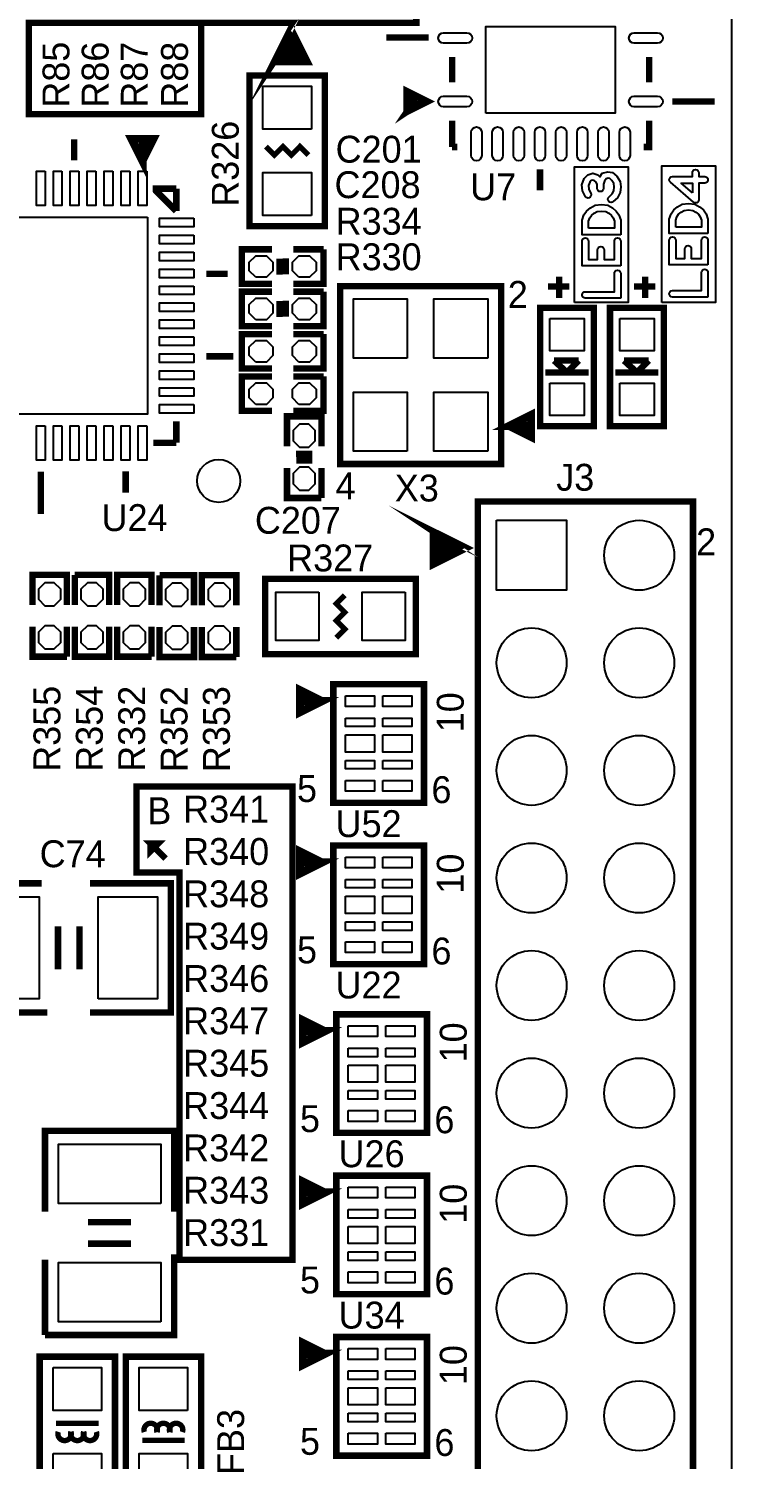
# Model space of a CAD drawing. Extents: x -57 to 527, y -107 to 303.
# Drawn here: x 58.41 to 75, y 28.82 to 62.6 of the extents above; entities that cross this region are included whole.
import ezdxf

# ---------------------------------------------------------------- set-up
doc = ezdxf.new("R2010")
doc.units = 0
doc.header["$MEASUREMENT"] = 0
for name, color, linetype in [('BOARD_GEOMETRY_OUTLINE', 3, 'CONTINUOUS'), ('BOARD_GEOMETRY_SILKSCREEN_TOP', 1, 'CONTINUOUS'), ('PACKAGE_GEOMETRY_SILKSCREEN_TOP', 4, 'CONTINUOUS'), ('PIN_TOP', 5, 'CONTINUOUS'), ('REF_DES_SILKSCREEN_TOP', 6, 'CONTINUOUS')]:
    doc.layers.add(name, color=color, linetype=linetype)

msp = doc.modelspace()

# ---------------------------------------------------------------- linework, layer by layer
at = {"layer": 'BOARD_GEOMETRY_OUTLINE'}
msp.add_lwpolyline([(1.999996, 0, -0.414214), (0, 1.999996), (0, 77.999844, -0.414214), (1.999996, 79.99984), (72.999854, 79.99984, -0.414214), (74.99985, 77.999844), (74.99985, 1.999996, -0.414214), (72.999854, 0)], format="xyb", close=True, dxfattribs=at)
at = {"layer": 'BOARD_GEOMETRY_SILKSCREEN_TOP'}
for points in [[(62.484, 62.738, 0.1524, 0.1524, 0), (62.484, 60.579, 0.1524, 0.1524, 0), (58.42, 60.579, 0.1524, 0.1524, 0), (58.42, 62.738, 0.1524, 0.1524, 0), (67.564, 62.738, 0.1524, 0.1524, 0), (67.564, 65.278, 0.1524, 0.1524, 0), (71.628, 65.278, 0.1524, 0.1524, 0), (71.628, 67.691, 0.1524, 0.1524, 0), (67.564, 67.691, 0.1524, 0.1524, 0), (67.564, 65.278, 0.1524, 0.1524, 0)], [(62.23, 44.704, 0.1524, 0.1524, 0), (64.643, 44.704, 0.1524, 0.1524, 0), (64.643, 33.528, 0.1524, 0.1524, 0), (61.976, 33.528, 0.1524, 0.1524, 0), (61.976, 42.672, 0.1524, 0.1524, 0), (60.96, 42.672, 0.1524, 0.1524, 0), (60.96, 44.704, 0.1524, 0.1524, 0), (62.23, 44.704, 0.1524, 0.1524, 0)], [(61.647578, 43.000422, 0.1524, 0.1524, 0), (61.288422, 43.359578, 0.1524, 0.1524, 0), (61.468, 43.359578, 0.1524, 0.1524, 0), (61.288422, 43.18, 0.1524, 0.1524, 0), (61.288422, 43.359578, 0.1524, 0.1524, 0)]]:
    msp.add_lwpolyline(points, format="xyseb", dxfattribs=at)
for points in [[(71.2978, 56.134), (71.2978, 59.3344), (72.5678, 59.3344), (72.5678, 56.134)], [(73.3552, 56.134), (73.3552, 59.3598), (74.6252, 59.3598), (74.6252, 56.134)], [(74.0791, 58.726578), (73.814686, 58.954162), (74.0791, 58.954162)], [(74.4474, 57.760108), (73.533, 57.760108), (73.533, 58.104024), (73.578974, 58.22696), (73.64095, 58.31967), (73.730612, 58.394346), (73.839578, 58.456576), (73.9902, 58.471562), (74.140822, 58.456576), (74.249788, 58.394346), (74.33945, 58.31967), (74.401426, 58.22696), (74.4474, 58.104024)], [(72.39, 57.734708), (71.4756, 57.734708), (71.4756, 58.078624), (71.521574, 58.20156), (71.58355, 58.29427), (71.673212, 58.368946), (71.782178, 58.431176), (71.9328, 58.446162), (72.083422, 58.431176), (72.192388, 58.368946), (72.28205, 58.29427), (72.344026, 58.20156), (72.39, 58.078624)], [(71.628, 57.887108), (71.628, 58.051192), (71.658226, 58.131456), (71.69785, 58.191146), (71.760588, 58.24347), (71.829422, 58.28284), (71.9328, 58.293254), (72.036178, 58.28284), (72.105012, 58.24347), (72.16775, 58.191146), (72.207374, 58.131456), (72.2376, 58.051192), (72.2376, 57.887108)], [(73.6854, 57.912508), (73.6854, 58.076592), (73.715626, 58.156856), (73.75525, 58.216546), (73.817988, 58.26887), (73.886822, 58.30824), (73.9902, 58.318654), (74.093578, 58.30824), (74.162412, 58.26887), (74.22515, 58.216546), (74.264774, 58.156856), (74.295, 58.076592), (74.295, 57.912508)]]:
    msp.add_lwpolyline(points, close=True, dxfattribs=at)
for points in [[(71.545704, 58.643774), (71.490078, 58.768996), (71.47433, 58.91149), (71.523352, 59.05881), (71.612252, 59.14771), (71.7296, 59.186826), (71.846948, 59.14771), (71.891398, 59.103514), (71.949818, 59.185302), (72.080882, 59.22264), (72.19442, 59.203844), (72.295766, 59.119262), (72.374506, 58.993024), (72.390508, 58.86577), (72.375268, 58.729118), (72.311514, 58.60161), (72.21093, 58.51525, -0.178719), (72.1614, 58.496962, -0.414214), (72.0852, 58.573162, -0.219199), (72.11187, 58.631074), (72.189086, 58.697114), (72.226932, 58.772806), (72.237092, 58.864754), (72.227694, 58.9407), (72.179434, 59.017662), (72.12838, 59.06008), (72.089518, 59.066684), (72.042782, 59.053222), (72.002396, 58.996834), (71.9836, 58.930794), (71.9836, 58.827162, -1), (71.8312, 58.827162), (71.8312, 58.923428), (71.806562, 58.97245), (71.764652, 59.014614), (71.7296, 59.026298), (71.694548, 59.014614), (71.656448, 58.976514), (71.62927, 58.895234), (71.638922, 58.809128), (71.684896, 58.70575, -0.105374), (71.6915, 58.674762, -0.414214), (71.6153, 58.598562, -0.2963)], [(74.105516, 58.502804), (73.559416, 58.972704, -0.218171), (73.533, 59.030362, -0.414214), (73.6092, 59.106562), (74.0791, 59.106562), (74.0791, 59.195462, -1), (74.2315, 59.195462), (74.2315, 59.106562), (74.3712, 59.106562, -1), (74.3712, 58.954162), (74.2315, 58.954162), (74.2315, 58.560462, -0.414214), (74.1553, 58.484262, -0.180179)], [(72.39, 56.997854), (71.4756, 56.997854), (71.4756, 57.582054, -1), (71.628, 57.582054), (71.628, 57.150254), (71.8439, 57.150254), (71.8439, 57.378854, -1), (71.9963, 57.378854), (71.9963, 57.150254), (72.2376, 57.150254), (72.2376, 57.582054, -1), (72.39, 57.582054)], [(74.4474, 57.023254), (73.533, 57.023254), (73.533, 57.607454, -1), (73.6854, 57.607454), (73.6854, 57.175654), (73.9013, 57.175654), (73.9013, 57.404254, -1), (74.0537, 57.404254), (74.0537, 57.175654), (74.295, 57.175654), (74.295, 57.607454, -1), (74.4474, 57.607454)], [(72.39, 56.2356), (71.5518, 56.2356, -1), (71.5518, 56.388), (72.2376, 56.388), (72.2376, 56.8198, -1), (72.39, 56.8198)], [(74.4474, 56.261), (73.6092, 56.261, -1), (73.6092, 56.4134), (74.295, 56.4134), (74.295, 56.8452, -1), (74.4474, 56.8452)]]:
    msp.add_lwpolyline(points, format="xyb", close=True, dxfattribs=at)
at = {"layer": 'PACKAGE_GEOMETRY_SILKSCREEN_TOP'}
for points in [[(64.20231, 61.810646, 0.1524, 0.1524, 0), (65.00241, 61.810646, 0.1524, 0.1524, 0), (64.60236, 62.610492, 0.1524, 0.1524, 0), (64.20231, 61.810646, 0.1524, 0.1524, 0), (64.60236, 62.410594, 0.1524, 0.1524, 0), (64.902334, 61.910468, 0.1524, 0.1524, 0), (64.402462, 61.910468, 0.1524, 0.1524, 0), (64.60236, 62.310518, 0.1524, 0.1524, 0), (64.802258, 62.010544, 0.1524, 0.1524, 0), (64.502284, 62.010544, 0.1524, 0.1524, 0), (64.702436, 62.210696, 0.1524, 0.1524, 0)], [(66.85788, 62.391798, 0.1524, 0.1524, 0), (67.857878, 62.391798, 0.1524, 0.1524, 0)], [(68.407788, 61.929264, 0.1524, 0.1524, 0), (68.407788, 61.329316, 0.1524, 0.1524, 0)], [(73.05802, 61.329316, 0.1524, 0.1524, 0), (73.05802, 61.929264, 0.1524, 0.1524, 0)], [(63.627, 57.9374, 0.1524, 0.1524, 0), (63.627, 61.4934, 0.1524, 0.1524, 0), (65.405, 61.4934, 0.1524, 0.1524, 0), (65.405, 57.9374, 0.1524, 0.1524, 0), (63.627, 57.9374, 0.1524, 0.1524, 0)], [(67.33286, 60.629292, 0.1524, 0.1524, 0), (67.33286, 61.129164, 0.1524, 0.1524, 0), (67.832986, 60.879228, 0.1524, 0.1524, 0), (67.33286, 60.629292, 0.1524, 0.1524, 0), (67.432936, 61.029342, 0.1524, 0.1524, 0), (67.632834, 60.82919, 0.1524, 0.1524, 0), (67.33286, 60.629292, 0.1524, 0.1524, 0), (67.533012, 60.929266, 0.1524, 0.1524, 0)], [(73.60793, 60.879228, 0.1524, 0.1524, 0), (74.607928, 60.879228, 0.1524, 0.1524, 0)], [(68.407788, 60.429394, 0.1524, 0.1524, 0), (68.407788, 59.8043, 0.1524, 0.1524, 0)], [(72.932798, 59.8043, 0.1524, 0.1524, 0), (73.05802, 59.8043, 0.1524, 0.1524, 0), (73.05802, 60.429394, 0.1524, 0.1524, 0)], [(59.489086, 59.98718, 0.1524, 0.1524, 0), (59.489086, 59.487308, 0.1524, 0.1524, 0)], [(61.098938, 59.490864, 0.199898, 0.199898, 0), (61.349128, 59.990736, 0.199898, 0.199898, 0), (60.849002, 59.990736, 0.199898, 0.199898, 0), (61.098938, 59.490864, 0.199898, 0.199898, 0), (61.098938, 59.890914, 0.199898, 0.199898, 0)], [(65.016126, 59.615324, 0.127, 0.127, 0), (64.815974, 59.815476, 0.127, 0.127, 0), (64.616076, 59.615324, 0.127, 0.127, 0), (64.415924, 59.815476, 0.127, 0.127, 0), (64.216026, 59.615324, 0.127, 0.127, 0), (64.015874, 59.815476, 0.127, 0.127, 0)], [(68.407788, 59.8043, 0.1524, 0.1524, 0), (68.53301, 59.8043, 0.1524, 0.1524, 0)], [(70.482968, 58.77941, 0.1524, 0.1524, 0), (70.482968, 59.279282, 0.1524, 0.1524, 0)], [(61.899038, 58.820812, 0.1524, 0.1524, 0), (61.343032, 58.820812, 0.1524, 0.1524, 0)], [(61.399166, 58.79084, 0.1524, 0.1524, 0), (61.89599, 58.293762, 0.1524, 0.1524, 0)], [(61.899038, 58.820812, 0.1524, 0.1524, 0), (61.899038, 58.293762, 0.1524, 0.1524, 0)], [(64.155828, 57.388506, 0.1524, 0.1524, 0), (63.444628, 57.388506, 0.1524, 0.1524, 0), (63.444628, 56.575706, 0.1524, 0.1524, 0), (64.155828, 56.575706, 0.1524, 0.1524, 0)], [(65.375028, 57.388506, 0.1524, 0.1524, 0), (64.663828, 57.388506, 0.1524, 0.1524, 0)], [(64.663828, 56.575706, 0.1524, 0.1524, 0), (65.375028, 56.575706, 0.1524, 0.1524, 0), (65.375028, 57.388506, 0.1524, 0.1524, 0)], [(64.333628, 56.791606, 0.1524, 0.1524, 0), (64.333628, 57.172606, 0.1524, 0.1524, 0)], [(64.486028, 56.796686, 0.1524, 0.1524, 0), (64.486028, 57.177686, 0.1524, 0.1524, 0)], [(63.110364, 56.81091, 0.1524, 0.1524, 0), (62.610492, 56.81091, 0.1524, 0.1524, 0)], [(70.933056, 56.740044, 0.1524, 0.1524, 0), (70.933056, 56.239918, 0.1524, 0.1524, 0)], [(72.965056, 56.740044, 0.1524, 0.1524, 0), (72.965056, 56.239918, 0.1524, 0.1524, 0)], [(64.155828, 56.388508, 0.1524, 0.1524, 0), (63.444628, 56.388508, 0.1524, 0.1524, 0), (63.444628, 55.575708, 0.1524, 0.1524, 0), (64.155828, 55.575708, 0.1524, 0.1524, 0)], [(65.375028, 56.388508, 0.1524, 0.1524, 0), (64.663828, 56.388508, 0.1524, 0.1524, 0)], [(64.663828, 55.575708, 0.1524, 0.1524, 0), (65.375028, 55.575708, 0.1524, 0.1524, 0), (65.375028, 56.388508, 0.1524, 0.1524, 0)], [(65.764918, 54.61889, 0.1524, 0.1524, 0), (65.764918, 56.519064, 0.1524, 0.1524, 0), (69.564758, 56.519064, 0.1524, 0.1524, 0), (69.564758, 52.31892, 0.1524, 0.1524, 0), (65.764918, 52.31892, 0.1524, 0.1524, 0), (65.764918, 54.61889, 0.1524, 0.1524, 0)], [(71.173086, 56.50992, 0.1524, 0.1524, 0), (70.67296, 56.50992, 0.1524, 0.1524, 0)], [(73.205086, 56.50992, 0.1524, 0.1524, 0), (72.70496, 56.50992, 0.1524, 0.1524, 0)], [(64.333628, 55.791608, 0.1524, 0.1524, 0), (64.333628, 56.172608, 0.1524, 0.1524, 0)], [(64.486028, 55.796688, 0.1524, 0.1524, 0), (64.486028, 56.177688, 0.1524, 0.1524, 0)], [(71.755, 56.007, 0.1524, 0.1524, 0), (71.755, 53.213, 0.1524, 0.1524, 0), (70.485, 53.213, 0.1524, 0.1524, 0), (70.485, 56.007, 0.1524, 0.1524, 0), (71.755, 56.007, 0.1524, 0.1524, 0)], [(73.406, 56.007, 0.1524, 0.1524, 0), (73.406, 53.213, 0.1524, 0.1524, 0), (72.136, 53.213, 0.1524, 0.1524, 0), (72.136, 56.007, 0.1524, 0.1524, 0), (73.406, 56.007, 0.1524, 0.1524, 0)], [(64.155828, 55.388256, 0.1524, 0.1524, 0), (63.444628, 55.388256, 0.1524, 0.1524, 0), (63.444628, 54.575456, 0.1524, 0.1524, 0), (64.155828, 54.575456, 0.1524, 0.1524, 0)], [(64.663828, 54.575456, 0.1524, 0.1524, 0), (65.375028, 54.575456, 0.1524, 0.1524, 0), (65.375028, 55.388256, 0.1524, 0.1524, 0)], [(65.375028, 55.388256, 0.1524, 0.1524, 0), (64.663828, 55.388256, 0.1524, 0.1524, 0)], [(63.246, 54.864, 0.1524, 0.1524, 0), (62.611, 54.864, 0.1524, 0.1524, 0)], [(71.0946, 54.7624, 0.1524, 0.1524, 0), (70.8152, 54.7624, 0.1524, 0.1524, 0)], [(70.8152, 54.7624, 0.1524, 0.1524, 0), (71.12, 54.483, 0.1524, 0.1524, 0)], [(71.3994, 54.7624, 0.1524, 0.1524, 0), (71.0946, 54.7624, 0.1524, 0.1524, 0)], [(71.12, 54.7624, 0.1524, 0.1524, 0), (71.12, 54.8132, 0.1524, 0.1524, 0)], [(71.12, 54.483, 0.1524, 0.1524, 0), (71.3994, 54.7624, 0.1524, 0.1524, 0)], [(72.7456, 54.7624, 0.1524, 0.1524, 0), (72.4662, 54.7624, 0.1524, 0.1524, 0)], [(72.4662, 54.7624, 0.1524, 0.1524, 0), (72.771, 54.483, 0.1524, 0.1524, 0)], [(73.0504, 54.7624, 0.1524, 0.1524, 0), (72.7456, 54.7624, 0.1524, 0.1524, 0)], [(72.771, 54.7624, 0.1524, 0.1524, 0), (72.771, 54.8132, 0.1524, 0.1524, 0)], [(72.771, 54.483, 0.1524, 0.1524, 0), (73.0504, 54.7624, 0.1524, 0.1524, 0)], [(64.155828, 54.388258, 0.1524, 0.1524, 0), (63.444628, 54.388258, 0.1524, 0.1524, 0), (63.444628, 53.575458, 0.1524, 0.1524, 0), (64.155828, 53.575458, 0.1524, 0.1524, 0)], [(64.663828, 53.575458, 0.1524, 0.1524, 0), (65.375028, 53.575458, 0.1524, 0.1524, 0), (65.375028, 54.388258, 0.1524, 0.1524, 0)], [(65.375028, 54.388258, 0.1524, 0.1524, 0), (64.663828, 54.388258, 0.1524, 0.1524, 0)], [(70.612, 54.483, 0.1524, 0.1524, 0), (71.628, 54.483, 0.1524, 0.1524, 0)], [(71.12, 54.4068, 0.1524, 0.1524, 0), (71.12, 54.483, 0.1524, 0.1524, 0)], [(72.263, 54.483, 0.1524, 0.1524, 0), (73.279, 54.483, 0.1524, 0.1524, 0)], [(72.771, 54.4068, 0.1524, 0.1524, 0), (72.771, 54.483, 0.1524, 0.1524, 0)], [(61.899038, 52.820824, 0.1524, 0.1524, 0), (61.899038, 53.330856, 0.1524, 0.1524, 0)], [(65.324228, 52.735988, 0.1524, 0.1524, 0), (65.324228, 53.447188, 0.1524, 0.1524, 0), (64.511428, 53.447188, 0.1524, 0.1524, 0), (64.511428, 52.735988, 0.1524, 0.1524, 0)], [(69.76491, 53.219096, 0.199898, 0.199898, 0), (70.264782, 52.968906, 0.199898, 0.199898, 0), (70.264782, 53.469032, 0.199898, 0.199898, 0), (69.76491, 53.219096, 0.199898, 0.199898, 0), (70.16496, 53.219096, 0.199898, 0.199898, 0)], [(61.899038, 52.820824, 0.1524, 0.1524, 0), (61.360558, 52.820824, 0.1524, 0.1524, 0)], [(64.727328, 52.558188, 0.1524, 0.1524, 0), (65.108328, 52.558188, 0.1524, 0.1524, 0)], [(64.732408, 52.405788, 0.1524, 0.1524, 0), (65.113408, 52.405788, 0.1524, 0.1524, 0)], [(58.703972, 52.140866, 0.1524, 0.1524, 0), (58.703972, 51.140868, 0.1524, 0.1524, 0)], [(60.702952, 52.146962, 0.1524, 0.1524, 0), (60.702952, 51.646836, 0.1524, 0.1524, 0)], [(64.511428, 52.227988, 0.1524, 0.1524, 0), (64.511428, 51.516788, 0.1524, 0.1524, 0), (65.324228, 51.516788, 0.1524, 0.1524, 0)], [(65.324228, 51.516788, 0.1524, 0.1524, 0), (65.324228, 52.227988, 0.1524, 0.1524, 0)], [(74.094848, 51.435, 0.1524, 0.1524, 0), (74.094848, 0.635, 0.1524, 0.1524, 0), (69.014848, 0.635, 0.1524, 0.1524, 0), (69.014848, 51.435, 0.1524, 0.1524, 0), (74.094848, 51.435, 0.1524, 0.1524, 0)], [(67.954906, 50.734976, 0.1524, 0.1524, 0), (67.954906, 49.934876, 0.1524, 0.1524, 0), (68.754752, 50.334926, 0.1524, 0.1524, 0), (67.954906, 50.734976, 0.1524, 0.1524, 0), (68.554854, 50.334926, 0.1524, 0.1524, 0), (68.054728, 50.034952, 0.1524, 0.1524, 0), (68.054728, 50.535078, 0.1524, 0.1524, 0), (68.454778, 50.334926, 0.1524, 0.1524, 0), (68.154804, 50.135028, 0.1524, 0.1524, 0), (68.154804, 50.435002, 0.1524, 0.1524, 0), (68.354956, 50.235104, 0.1524, 0.1524, 0)], [(59.315858, 48.99025, 0.1524, 0.1524, 0), (59.315858, 49.70145, 0.1524, 0.1524, 0), (58.503058, 49.70145, 0.1524, 0.1524, 0), (58.503058, 48.99025, 0.1524, 0.1524, 0)], [(60.315856, 48.989996, 0.1524, 0.1524, 0), (60.315856, 49.701196, 0.1524, 0.1524, 0), (59.503056, 49.701196, 0.1524, 0.1524, 0)], [(59.503056, 49.701196, 0.1524, 0.1524, 0), (59.503056, 48.989996, 0.1524, 0.1524, 0)], [(61.315854, 48.989996, 0.1524, 0.1524, 0), (61.315854, 49.701196, 0.1524, 0.1524, 0), (60.503054, 49.701196, 0.1524, 0.1524, 0), (60.503054, 48.989996, 0.1524, 0.1524, 0)], [(62.315852, 48.981868, 0.1524, 0.1524, 0), (62.315852, 49.693068, 0.1524, 0.1524, 0), (61.503052, 49.693068, 0.1524, 0.1524, 0)], [(61.503052, 49.693068, 0.1524, 0.1524, 0), (61.503052, 48.981868, 0.1524, 0.1524, 0)], [(63.31585, 48.981868, 0.1524, 0.1524, 0), (63.31585, 49.693068, 0.1524, 0.1524, 0), (62.50305, 49.693068, 0.1524, 0.1524, 0), (62.50305, 48.981868, 0.1524, 0.1524, 0)], [(67.552824, 47.830994, 0.1524, 0.1524, 0), (63.996824, 47.830994, 0.1524, 0.1524, 0), (63.996824, 49.608994, 0.1524, 0.1524, 0), (67.552824, 49.608994, 0.1524, 0.1524, 0), (67.552824, 47.830994, 0.1524, 0.1524, 0)], [(65.8749, 49.22012, 0.127, 0.127, 0), (65.674748, 49.019968, 0.127, 0.127, 0), (65.8749, 48.82007, 0.127, 0.127, 0), (65.674748, 48.619918, 0.127, 0.127, 0), (65.8749, 48.42002, 0.127, 0.127, 0), (65.674748, 48.219868, 0.127, 0.127, 0)], [(58.503058, 48.48225, 0.1524, 0.1524, 0), (58.503058, 47.77105, 0.1524, 0.1524, 0), (59.315858, 47.77105, 0.1524, 0.1524, 0)], [(59.315858, 47.77105, 0.1524, 0.1524, 0), (59.315858, 48.48225, 0.1524, 0.1524, 0)], [(59.503056, 48.481996, 0.1524, 0.1524, 0), (59.503056, 47.770796, 0.1524, 0.1524, 0), (60.315856, 47.770796, 0.1524, 0.1524, 0), (60.315856, 48.481996, 0.1524, 0.1524, 0)], [(60.503054, 48.481996, 0.1524, 0.1524, 0), (60.503054, 47.770796, 0.1524, 0.1524, 0), (61.315854, 47.770796, 0.1524, 0.1524, 0)], [(61.315854, 47.770796, 0.1524, 0.1524, 0), (61.315854, 48.481996, 0.1524, 0.1524, 0)], [(61.503052, 48.473868, 0.1524, 0.1524, 0), (61.503052, 47.762668, 0.1524, 0.1524, 0), (62.315852, 47.762668, 0.1524, 0.1524, 0), (62.315852, 48.473868, 0.1524, 0.1524, 0)], [(62.50305, 48.473868, 0.1524, 0.1524, 0), (62.50305, 47.762668, 0.1524, 0.1524, 0), (63.31585, 47.762668, 0.1524, 0.1524, 0)], [(63.31585, 47.762668, 0.1524, 0.1524, 0), (63.31585, 48.473868, 0.1524, 0.1524, 0)], [(65.32499, 46.719998, 0.199898, 0.199898, 0), (64.825118, 46.969934, 0.199898, 0.199898, 0), (64.825118, 46.470062, 0.199898, 0.199898, 0), (65.32499, 46.719998, 0.199898, 0.199898, 0), (64.92494, 46.719998, 0.199898, 0.199898, 0)], [(67.745102, 45.520102, 0.1524, 0.1524, 0), (67.745102, 44.319952, 0.1524, 0.1524, 0), (65.604898, 44.319952, 0.1524, 0.1524, 0), (65.604898, 47.120048, 0.1524, 0.1524, 0), (67.745102, 47.120048, 0.1524, 0.1524, 0), (67.745102, 45.520102, 0.1524, 0.1524, 0)], [(65.32499, 42.909998, 0.199898, 0.199898, 0), (64.825118, 43.159934, 0.199898, 0.199898, 0), (64.825118, 42.660062, 0.199898, 0.199898, 0), (65.32499, 42.909998, 0.199898, 0.199898, 0), (64.92494, 42.909998, 0.199898, 0.199898, 0)], [(67.745102, 41.710102, 0.1524, 0.1524, 0), (67.745102, 40.509952, 0.1524, 0.1524, 0), (65.604898, 40.509952, 0.1524, 0.1524, 0), (65.604898, 43.310048, 0.1524, 0.1524, 0), (67.745102, 43.310048, 0.1524, 0.1524, 0), (67.745102, 41.710102, 0.1524, 0.1524, 0)], [(56.949848, 42.418, 0.1524, 0.1524, 0), (58.7248, 42.418, 0.1524, 0.1524, 0)], [(58.854848, 39.37, 0.1524, 0.1524, 0), (56.949848, 39.37, 0.1524, 0.1524, 0), (56.949848, 42.418, 0.1524, 0.1524, 0)], [(59.864752, 42.418, 0.1524, 0.1524, 0), (61.769752, 42.418, 0.1524, 0.1524, 0), (61.769752, 39.37, 0.1524, 0.1524, 0), (59.864752, 39.37, 0.1524, 0.1524, 0)], [(59.1058, 41.402, 0.1524, 0.1524, 0), (59.1058, 40.386, 0.1524, 0.1524, 0)], [(59.6138, 41.402, 0.1524, 0.1524, 0), (59.6138, 40.386, 0.1524, 0.1524, 0)], [(65.39484, 38.924992, 0.199898, 0.199898, 0), (64.894968, 39.174928, 0.199898, 0.199898, 0), (64.894968, 38.675056, 0.199898, 0.199898, 0), (65.39484, 38.924992, 0.199898, 0.199898, 0), (64.99479, 38.924992, 0.199898, 0.199898, 0)], [(67.814952, 37.725096, 0.1524, 0.1524, 0), (67.814952, 36.524946, 0.1524, 0.1524, 0), (65.674748, 36.524946, 0.1524, 0.1524, 0), (65.674748, 39.325042, 0.1524, 0.1524, 0), (67.814952, 39.325042, 0.1524, 0.1524, 0), (67.814952, 37.725096, 0.1524, 0.1524, 0)], [(58.801, 34.667952, 0.1524, 0.1524, 0), (58.801, 36.572952, 0.1524, 0.1524, 0), (61.849, 36.572952, 0.1524, 0.1524, 0), (61.849, 34.667952, 0.1524, 0.1524, 0)], [(65.39484, 35.114992, 0.199898, 0.199898, 0), (64.894968, 35.364928, 0.199898, 0.199898, 0), (64.894968, 34.865056, 0.199898, 0.199898, 0), (65.39484, 35.114992, 0.199898, 0.199898, 0), (64.99479, 35.114992, 0.199898, 0.199898, 0)], [(67.814952, 33.915096, 0.1524, 0.1524, 0), (67.814952, 32.714946, 0.1524, 0.1524, 0), (65.674748, 32.714946, 0.1524, 0.1524, 0), (65.674748, 35.515042, 0.1524, 0.1524, 0), (67.814952, 35.515042, 0.1524, 0.1524, 0), (67.814952, 33.915096, 0.1524, 0.1524, 0)], [(59.817, 34.417, 0.1524, 0.1524, 0), (60.833, 34.417, 0.1524, 0.1524, 0)], [(59.817, 33.909, 0.1524, 0.1524, 0), (60.833, 33.909, 0.1524, 0.1524, 0)], [(61.849, 33.658048, 0.1524, 0.1524, 0), (61.849, 31.753048, 0.1524, 0.1524, 0), (58.801, 31.753048, 0.1524, 0.1524, 0)], [(58.801, 31.753048, 0.1524, 0.1524, 0), (58.801, 33.528, 0.1524, 0.1524, 0)], [(67.814952, 30.105096, 0.1524, 0.1524, 0), (67.814952, 28.904946, 0.1524, 0.1524, 0), (65.674748, 28.904946, 0.1524, 0.1524, 0), (65.674748, 31.705042, 0.1524, 0.1524, 0), (67.814952, 31.705042, 0.1524, 0.1524, 0), (67.814952, 30.105096, 0.1524, 0.1524, 0)], [(65.39484, 31.304992, 0.199898, 0.199898, 0), (64.894968, 31.554928, 0.199898, 0.199898, 0), (64.894968, 31.055056, 0.199898, 0.199898, 0), (65.39484, 31.304992, 0.199898, 0.199898, 0), (64.99479, 31.304992, 0.199898, 0.199898, 0)], [(60.452, 31.242, 0.1524, 0.1524, 0), (60.452, 27.686, 0.1524, 0.1524, 0), (58.674, 27.686, 0.1524, 0.1524, 0), (58.674, 31.242, 0.1524, 0.1524, 0), (60.452, 31.242, 0.1524, 0.1524, 0)], [(60.706, 27.686, 0.1524, 0.1524, 0), (60.706, 31.242, 0.1524, 0.1524, 0), (62.484, 31.242, 0.1524, 0.1524, 0), (62.484, 27.686, 0.1524, 0.1524, 0), (60.706, 27.686, 0.1524, 0.1524, 0)], [(61.144912, 29.459936, 0.127, 0.127, -1.387953), (61.444886, 29.459936, 0.127, 0.127, 0)], [(61.444886, 29.459936, 0.127, 0.127, -1.387654), (61.745114, 29.459936, 0.127, 0.127, 0)], [(61.745114, 29.459936, 0.127, 0.127, -1.387953), (62.045088, 29.459936, 0.127, 0.127, 0)], [(59.062874, 29.663898, 0.127, 0.127, 0), (60.063126, 29.663898, 0.127, 0.127, 0)], [(59.412886, 29.468064, 0.127, 0.127, -1.387953), (59.112912, 29.468064, 0.127, 0.127, 0)], [(59.713114, 29.468064, 0.127, 0.127, -1.387654), (59.412886, 29.468064, 0.127, 0.127, 0)], [(60.013088, 29.468064, 0.127, 0.127, -1.387953), (59.713114, 29.468064, 0.127, 0.127, 0)], [(62.095126, 29.264102, 0.127, 0.127, 0), (61.094874, 29.264102, 0.127, 0.127, 0)]]:
    msp.add_lwpolyline(points, format="xyseb", dxfattribs=at)
at = {"layer": 'PIN_TOP'}
for points in [[(68.758054, 62.254384), (68.20789, 62.254384, -1), (68.20789, 62.50432), (68.758054, 62.50432, -1)], [(73.257918, 62.254384), (72.707754, 62.254384, -1), (72.707754, 62.50432), (73.257918, 62.50432, -1)], [(68.758054, 60.75426), (68.20789, 60.75426, -1), (68.20789, 61.004196), (68.758054, 61.004196, -1)], [(73.257918, 60.75426), (72.707754, 60.75426, -1), (72.707754, 61.004196), (73.257918, 61.004196, -1)], [(69.107812, 60.154312), (69.107812, 59.604148, -1), (68.857876, 59.604148), (68.857876, 60.154312, -1)], [(69.607938, 60.154312), (69.607938, 59.604148, -1), (69.358002, 59.604148), (69.358002, 60.154312, -1)], [(70.10781, 60.154312), (70.10781, 59.604148, -1), (69.857874, 59.604148), (69.857874, 60.154312, -1)], [(70.607936, 60.154312), (70.607936, 59.604148, -1), (70.358, 59.604148), (70.358, 60.154312, -1)], [(71.107808, 60.154312), (71.107808, 59.604148, -1), (70.857872, 59.604148), (70.857872, 60.154312, -1)], [(71.607934, 60.154312), (71.607934, 59.604148, -1), (71.357998, 59.604148), (71.357998, 60.154312, -1)], [(72.107806, 60.154312), (72.107806, 59.604148, -1), (71.85787, 59.604148), (71.85787, 60.154312, -1)], [(72.607932, 60.154312), (72.607932, 59.604148, -1), (72.357996, 59.604148), (72.357996, 60.154312, -1)]]:
    msp.add_lwpolyline(points, format="xyb", close=True, dxfattribs=at)
for points in [[(69.207888, 60.604146), (69.207888, 62.65418), (72.25792, 62.65418), (72.25792, 60.604146)], [(65.0875, 60.2234), (63.9445, 60.2234), (63.9445, 61.2394), (65.0875, 61.2394)], [(58.800746, 59.233562), (58.800746, 58.420762), (58.597546, 58.420762), (58.597546, 59.233562)], [(59.200542, 59.233562), (59.200542, 58.420762), (58.997342, 58.420762), (58.997342, 59.233562)], [(59.600592, 59.233562), (59.600592, 58.420762), (59.397392, 58.420762), (59.397392, 59.233562)], [(60.000642, 59.233562), (60.000642, 58.420762), (59.797442, 58.420762), (59.797442, 59.233562)], [(60.400692, 59.233562), (60.400692, 58.420762), (60.197492, 58.420762), (60.197492, 59.233562)], [(60.800742, 59.233562), (60.800742, 58.420762), (60.597542, 58.420762), (60.597542, 59.233562)], [(61.200538, 59.233562), (61.200538, 58.420762), (60.997338, 58.420762), (60.997338, 59.233562)], [(65.0875, 58.1914), (63.9445, 58.1914), (63.9445, 59.2074), (65.0875, 59.2074)], [(61.223144, 58.144918), (61.223144, 53.496718), (56.574944, 53.496718), (56.574944, 58.144918)], [(62.311788, 58.122312), (62.311788, 57.919112), (61.498988, 57.919112), (61.498988, 58.122312)], [(62.311788, 57.722516), (62.311788, 57.519316), (61.498988, 57.519316), (61.498988, 57.722516)], [(62.311788, 57.322466), (62.311788, 57.119266), (61.498988, 57.119266), (61.498988, 57.322466)], [(63.774828, 56.728106), (63.622428, 56.880506), (63.622428, 57.083706), (63.774828, 57.236106), (64.028828, 57.236106), (64.181228, 57.083706), (64.181228, 56.880506), (64.028828, 56.728106)], [(64.790828, 56.728106), (64.638428, 56.880506), (64.638428, 57.083706), (64.790828, 57.236106), (65.044828, 57.236106), (65.197228, 57.083706), (65.197228, 56.880506), (65.044828, 56.728106)], [(62.311788, 56.922416), (62.311788, 56.719216), (61.498988, 56.719216), (61.498988, 56.922416)], [(62.311788, 56.522366), (62.311788, 56.319166), (61.498988, 56.319166), (61.498988, 56.522366)], [(62.311788, 56.122316), (62.311788, 55.919116), (61.498988, 55.919116), (61.498988, 56.122316)], [(63.774828, 55.728108), (63.622428, 55.880508), (63.622428, 56.083708), (63.774828, 56.236108), (64.028828, 56.236108), (64.181228, 56.083708), (64.181228, 55.880508), (64.028828, 55.728108)], [(64.790828, 55.728108), (64.638428, 55.880508), (64.638428, 56.083708), (64.790828, 56.236108), (65.044828, 56.236108), (65.197228, 56.083708), (65.197228, 55.880508), (65.044828, 55.728108)], [(67.349878, 54.820566), (66.079878, 54.820566), (66.079878, 56.217566), (67.349878, 56.217566)], [(69.249798, 54.820566), (67.979798, 54.820566), (67.979798, 56.217566), (69.249798, 56.217566)], [(70.7136, 55.753), (71.5264, 55.753), (71.5264, 54.991), (70.7136, 54.991)], [(72.3646, 55.753), (73.1774, 55.753), (73.1774, 54.991), (72.3646, 54.991)], [(62.311788, 55.72252), (62.311788, 55.51932), (61.498988, 55.51932), (61.498988, 55.72252)], [(62.311788, 55.32247), (62.311788, 55.11927), (61.498988, 55.11927), (61.498988, 55.32247)], [(63.774828, 54.727856), (63.622428, 54.880256), (63.622428, 55.083456), (63.774828, 55.235856), (64.028828, 55.235856), (64.181228, 55.083456), (64.181228, 54.880256), (64.028828, 54.727856)], [(64.790828, 54.727856), (64.638428, 54.880256), (64.638428, 55.083456), (64.790828, 55.235856), (65.044828, 55.235856), (65.197228, 55.083456), (65.197228, 54.880256), (65.044828, 54.727856)], [(62.311788, 54.92242), (62.311788, 54.71922), (61.498988, 54.71922), (61.498988, 54.92242)], [(62.311788, 54.52237), (62.311788, 54.31917), (61.498988, 54.31917), (61.498988, 54.52237)], [(62.311788, 54.12232), (62.311788, 53.91912), (61.498988, 53.91912), (61.498988, 54.12232)], [(63.774828, 53.727858), (63.622428, 53.880258), (63.622428, 54.083458), (63.774828, 54.235858), (64.028828, 54.235858), (64.181228, 54.083458), (64.181228, 53.880258), (64.028828, 53.727858)], [(64.790828, 53.727858), (64.638428, 53.880258), (64.638428, 54.083458), (64.790828, 54.235858), (65.044828, 54.235858), (65.197228, 54.083458), (65.197228, 53.880258), (65.044828, 53.727858)], [(70.7136, 54.229), (71.5264, 54.229), (71.5264, 53.467), (70.7136, 53.467)], [(72.3646, 54.229), (73.1774, 54.229), (73.1774, 53.467), (72.3646, 53.467)], [(62.311788, 53.722524), (62.311788, 53.519324), (61.498988, 53.519324), (61.498988, 53.722524)], [(67.349878, 52.620418), (66.079878, 52.620418), (66.079878, 54.017418), (67.349878, 54.017418)], [(69.249798, 52.620418), (67.979798, 52.620418), (67.979798, 54.017418), (69.249798, 54.017418)], [(58.800746, 53.220874), (58.800746, 52.408074), (58.597546, 52.408074), (58.597546, 53.220874)], [(59.200542, 53.220874), (59.200542, 52.408074), (58.997342, 52.408074), (58.997342, 53.220874)], [(59.600592, 53.220874), (59.600592, 52.408074), (59.397392, 52.408074), (59.397392, 53.220874)], [(60.000642, 53.220874), (60.000642, 52.408074), (59.797442, 52.408074), (59.797442, 53.220874)], [(60.400692, 53.220874), (60.400692, 52.408074), (60.197492, 52.408074), (60.197492, 53.220874)], [(60.800742, 53.220874), (60.800742, 52.408074), (60.597542, 52.408074), (60.597542, 53.220874)], [(61.200538, 53.220874), (61.200538, 52.408074), (60.997338, 52.408074), (60.997338, 53.220874)], [(64.663828, 53.116988), (64.816228, 53.269388), (65.019428, 53.269388), (65.171828, 53.116988), (65.171828, 52.862988), (65.019428, 52.710588), (64.816228, 52.710588), (64.663828, 52.862988)], [(64.663828, 52.100988), (64.816228, 52.253388), (65.019428, 52.253388), (65.171828, 52.100988), (65.171828, 51.846988), (65.019428, 51.694588), (64.816228, 51.694588), (64.663828, 51.846988)], [(69.459348, 50.9905), (71.110348, 50.9905), (71.110348, 49.3395), (69.459348, 49.3395)], [(58.655458, 49.37125), (58.807858, 49.52365), (59.011058, 49.52365), (59.163458, 49.37125), (59.163458, 49.11725), (59.011058, 48.96485), (58.807858, 48.96485), (58.655458, 49.11725)], [(60.163456, 49.116996), (60.011056, 48.964596), (59.807856, 48.964596), (59.655456, 49.116996), (59.655456, 49.370996), (59.807856, 49.523396), (60.011056, 49.523396), (60.163456, 49.370996)], [(60.655454, 49.370996), (60.807854, 49.523396), (61.011054, 49.523396), (61.163454, 49.370996), (61.163454, 49.116996), (61.011054, 48.964596), (60.807854, 48.964596), (60.655454, 49.116996)], [(62.163452, 49.108868), (62.011052, 48.956468), (61.807852, 48.956468), (61.655452, 49.108868), (61.655452, 49.362868), (61.807852, 49.515268), (62.011052, 49.515268), (62.163452, 49.362868)], [(62.65545, 49.362868), (62.80785, 49.515268), (63.01105, 49.515268), (63.16345, 49.362868), (63.16345, 49.108868), (63.01105, 48.956468), (62.80785, 48.956468), (62.65545, 49.108868)], [(65.266824, 49.291494), (65.266824, 48.148494), (64.250824, 48.148494), (64.250824, 49.291494)], [(67.298824, 49.291494), (67.298824, 48.148494), (66.282824, 48.148494), (66.282824, 49.291494)], [(58.655458, 48.35525), (58.807858, 48.50765), (59.011058, 48.50765), (59.163458, 48.35525), (59.163458, 48.10125), (59.011058, 47.94885), (58.807858, 47.94885), (58.655458, 48.10125)], [(60.163456, 48.100996), (60.011056, 47.948596), (59.807856, 47.948596), (59.655456, 48.100996), (59.655456, 48.354996), (59.807856, 48.507396), (60.011056, 48.507396), (60.163456, 48.354996)], [(60.655454, 48.354996), (60.807854, 48.507396), (61.011054, 48.507396), (61.163454, 48.354996), (61.163454, 48.100996), (61.011054, 47.948596), (60.807854, 47.948596), (60.655454, 48.100996)], [(62.163452, 48.092868), (62.011052, 47.940468), (61.807852, 47.940468), (61.655452, 48.092868), (61.655452, 48.346868), (61.807852, 48.499268), (62.011052, 48.499268), (62.163452, 48.346868)], [(62.65545, 48.346868), (62.80785, 48.499268), (63.01105, 48.499268), (63.16345, 48.346868), (63.16345, 48.092868), (63.01105, 47.940468), (62.80785, 47.940468), (62.65545, 48.092868)], [(65.889124, 46.846998), (66.574924, 46.846998), (66.574924, 46.592998), (65.889124, 46.592998)], [(66.775076, 46.846998), (67.460876, 46.846998), (67.460876, 46.592998), (66.775076, 46.592998)], [(65.889124, 46.321726), (66.574924, 46.321726), (66.574924, 46.118526), (65.889124, 46.118526)], [(66.775076, 46.321726), (67.460876, 46.321726), (67.460876, 46.118526), (66.775076, 46.118526)], [(65.889124, 45.9232), (66.574924, 45.9232), (66.574924, 45.5168), (65.889124, 45.5168)], [(66.775076, 45.9232), (67.460876, 45.9232), (67.460876, 45.5168), (66.775076, 45.5168)], [(65.889124, 45.321474), (66.574924, 45.321474), (66.574924, 45.118274), (65.889124, 45.118274)], [(66.775076, 45.321474), (67.460876, 45.321474), (67.460876, 45.118274), (66.775076, 45.118274)], [(65.889124, 44.847002), (66.574924, 44.847002), (66.574924, 44.593002), (65.889124, 44.593002)], [(66.775076, 44.847002), (67.460876, 44.847002), (67.460876, 44.593002), (66.775076, 44.593002)], [(65.889124, 43.036998), (66.574924, 43.036998), (66.574924, 42.782998), (65.889124, 42.782998)], [(66.775076, 43.036998), (67.460876, 43.036998), (67.460876, 42.782998), (66.775076, 42.782998)], [(65.889124, 42.511726), (66.574924, 42.511726), (66.574924, 42.308526), (65.889124, 42.308526)], [(66.775076, 42.511726), (67.460876, 42.511726), (67.460876, 42.308526), (66.775076, 42.308526)], [(57.2643, 39.6875), (57.2643, 42.1005), (58.6613, 42.1005), (58.6613, 39.6875)], [(60.0583, 39.6875), (60.0583, 42.1005), (61.4553, 42.1005), (61.4553, 39.6875)], [(65.889124, 42.1132), (66.574924, 42.1132), (66.574924, 41.7068), (65.889124, 41.7068)], [(66.775076, 42.1132), (67.460876, 42.1132), (67.460876, 41.7068), (66.775076, 41.7068)], [(65.889124, 41.511474), (66.574924, 41.511474), (66.574924, 41.308274), (65.889124, 41.308274)], [(66.775076, 41.511474), (67.460876, 41.511474), (67.460876, 41.308274), (66.775076, 41.308274)], [(65.889124, 41.037002), (66.574924, 41.037002), (66.574924, 40.783002), (65.889124, 40.783002)], [(66.775076, 41.037002), (67.460876, 41.037002), (67.460876, 40.783002), (66.775076, 40.783002)], [(65.958974, 39.051992), (66.644774, 39.051992), (66.644774, 38.797992), (65.958974, 38.797992)], [(66.844926, 39.051992), (67.530726, 39.051992), (67.530726, 38.797992), (66.844926, 38.797992)], [(65.958974, 38.52672), (66.644774, 38.52672), (66.644774, 38.32352), (65.958974, 38.32352)], [(66.844926, 38.52672), (67.530726, 38.52672), (67.530726, 38.32352), (66.844926, 38.32352)], [(65.958974, 38.128194), (66.644774, 38.128194), (66.644774, 37.721794), (65.958974, 37.721794)], [(66.844926, 38.128194), (67.530726, 38.128194), (67.530726, 37.721794), (66.844926, 37.721794)], [(65.958974, 37.526468), (66.644774, 37.526468), (66.644774, 37.323268), (65.958974, 37.323268)], [(66.844926, 37.526468), (67.530726, 37.526468), (67.530726, 37.323268), (66.844926, 37.323268)], [(65.958974, 37.051996), (66.644774, 37.051996), (66.644774, 36.797996), (65.958974, 36.797996)], [(66.844926, 37.051996), (67.530726, 37.051996), (67.530726, 36.797996), (66.844926, 36.797996)], [(61.5315, 34.8615), (59.1185, 34.8615), (59.1185, 36.2585), (61.5315, 36.2585)], [(65.958974, 35.241992), (66.644774, 35.241992), (66.644774, 34.987992), (65.958974, 34.987992)], [(66.844926, 35.241992), (67.530726, 35.241992), (67.530726, 34.987992), (66.844926, 34.987992)], [(65.958974, 34.71672), (66.644774, 34.71672), (66.644774, 34.51352), (65.958974, 34.51352)], [(66.844926, 34.71672), (67.530726, 34.71672), (67.530726, 34.51352), (66.844926, 34.51352)], [(65.958974, 34.318194), (66.644774, 34.318194), (66.644774, 33.911794), (65.958974, 33.911794)], [(66.844926, 34.318194), (67.530726, 34.318194), (67.530726, 33.911794), (66.844926, 33.911794)], [(61.5315, 32.0675), (59.1185, 32.0675), (59.1185, 33.4645), (61.5315, 33.4645)], [(65.958974, 33.716468), (66.644774, 33.716468), (66.644774, 33.513268), (65.958974, 33.513268)], [(66.844926, 33.716468), (67.530726, 33.716468), (67.530726, 33.513268), (66.844926, 33.513268)], [(65.958974, 33.241996), (66.644774, 33.241996), (66.644774, 32.987996), (65.958974, 32.987996)], [(66.844926, 33.241996), (67.530726, 33.241996), (67.530726, 32.987996), (66.844926, 32.987996)], [(65.958974, 31.431992), (66.644774, 31.431992), (66.644774, 31.177992), (65.958974, 31.177992)], [(66.844926, 31.431992), (67.530726, 31.431992), (67.530726, 31.177992), (66.844926, 31.177992)], [(58.9915, 30.988), (60.1345, 30.988), (60.1345, 29.972), (58.9915, 29.972)], [(62.1665, 29.972), (61.0235, 29.972), (61.0235, 30.988), (62.1665, 30.988)], [(65.958974, 30.90672), (66.644774, 30.90672), (66.644774, 30.70352), (65.958974, 30.70352)], [(66.844926, 30.90672), (67.530726, 30.90672), (67.530726, 30.70352), (66.844926, 30.70352)], [(65.958974, 30.508194), (66.644774, 30.508194), (66.644774, 30.101794), (65.958974, 30.101794)], [(66.844926, 30.508194), (67.530726, 30.508194), (67.530726, 30.101794), (66.844926, 30.101794)], [(65.958974, 29.906468), (66.644774, 29.906468), (66.644774, 29.703268), (65.958974, 29.703268)], [(66.844926, 29.906468), (67.530726, 29.906468), (67.530726, 29.703268), (66.844926, 29.703268)], [(65.958974, 29.431996), (66.644774, 29.431996), (66.644774, 29.177996), (65.958974, 29.177996)], [(66.844926, 29.431996), (67.530726, 29.431996), (67.530726, 29.177996), (66.844926, 29.177996)], [(58.9915, 28.956), (60.1345, 28.956), (60.1345, 27.94), (58.9915, 27.94)], [(62.1665, 27.94), (61.0235, 27.94), (61.0235, 28.956), (62.1665, 28.956)]]:
    msp.add_lwpolyline(points, close=True, dxfattribs=at)
for centre, radius in [((62.899036, 51.920902), 0.508), ((72.824848, 50.165), 0.8255), ((70.284848, 47.625), 0.8255), ((72.824848, 47.625), 0.8255), ((70.284848, 45.085), 0.8255), ((72.824848, 45.085), 0.8255), ((70.284848, 42.545), 0.8255), ((72.824848, 42.545), 0.8255), ((70.284848, 40.005), 0.8255), ((72.824848, 40.005), 0.8255), ((70.284848, 37.465), 0.8255), ((72.824848, 37.465), 0.8255), ((70.284848, 34.925), 0.8255), ((72.824848, 34.925), 0.8255), ((70.284848, 32.385), 0.8255), ((72.824848, 32.385), 0.8255), ((70.284848, 29.845), 0.8255), ((72.824848, 29.845), 0.8255)]:
    msp.add_circle(centre, radius, dxfattribs=at)

# ---------------------------------------------------------------- texts
at = {"layer": 'BOARD_GEOMETRY_SILKSCREEN_TOP', "width": 1.0004}
msp.add_text('B', height=0.635, dxfattribs=at).set_placement((61.214, 43.815))
at = {"layer": 'PACKAGE_GEOMETRY_SILKSCREEN_TOP', "width": 1.0004}
for s, p in [('2', (69.723, 56.007)), ('4', (65.659, 51.4858)), ('2', (74.168, 50.165)), ('5', (64.747902, 44.339002)), ('6', (67.921124, 44.312078)), ('5', (64.747902, 40.529002)), ('6', (67.921124, 40.502078)), ('5', (64.817752, 36.543996)), ('6', (67.990974, 36.517072)), ('5', (64.817752, 32.733996)), ('6', (67.990974, 32.707072)), ('5', (64.817752, 28.923996)), ('6', (67.990974, 28.897072))]:
    msp.add_text(s, height=0.635, dxfattribs=at).set_placement(p)
for p in [(68.683124, 45.984922), (68.683124, 42.174922), (68.752974, 38.189916), (68.752974, 34.379916), (68.752974, 30.569916)]:
    msp.add_text('10', height=0.635, rotation=90, dxfattribs=at).set_placement(p)
at = {"layer": 'REF_DES_SILKSCREEN_TOP', "width": 1.0004}
for s, p in [('R85', (59.377072, 60.73394)), ('R86', (60.30087, 60.73394)), ('R87', (61.224668, 60.73394)), ('R88', (62.173866, 60.73394)), ('R326', (63.373, 58.3946)), ('R355', (59.163458, 45.052742)), ('R354', (60.163456, 45.052488)), ('R332', (61.163454, 45.052488)), ('R352', (62.163452, 45.04436)), ('R353', (63.16345, 45.04436)), ('FB3', (63.5, 28.448))]:
    msp.add_text(s, height=0.635, rotation=90, dxfattribs=at).set_placement(p)
for s, p in [('C201', (65.659, 59.436)), ('C208', (65.6336, 58.5978)), ('U7', (68.834, 58.547)), ('R334', (65.659, 57.7342)), ('R330', (65.659, 56.896)), ('X3', (67.056, 51.435)), ('J3', (70.866, 51.689)), ('U24', (60.134246, 50.7365)), ('C207', (63.754, 50.673)), ('R327', (64.516, 49.784)), ('R341', (62.06109, 43.852846)), ('U52', (65.659, 43.509946)), ('C74', (58.674, 42.799)), ('R340', (62.06109, 42.852848)), ('R348', (62.06109, 41.85285)), ('R349', (62.06109, 40.852852)), ('R346', (62.06109, 39.852854)), ('U22', (65.659, 39.699946)), ('R347', (62.06109, 38.852856)), ('R345', (62.06109, 37.852858)), ('R344', (62.06109, 36.85286)), ('R342', (62.06109, 35.852862)), ('U26', (65.72885, 35.71494)), ('R343', (62.06109, 34.852864)), ('R331', (62.06109, 33.852866)), ('U34', (65.72885, 31.90494))]:
    msp.add_text(s, height=0.635, dxfattribs=at).set_placement(p)

doc.saveas('drawing.dxf')
